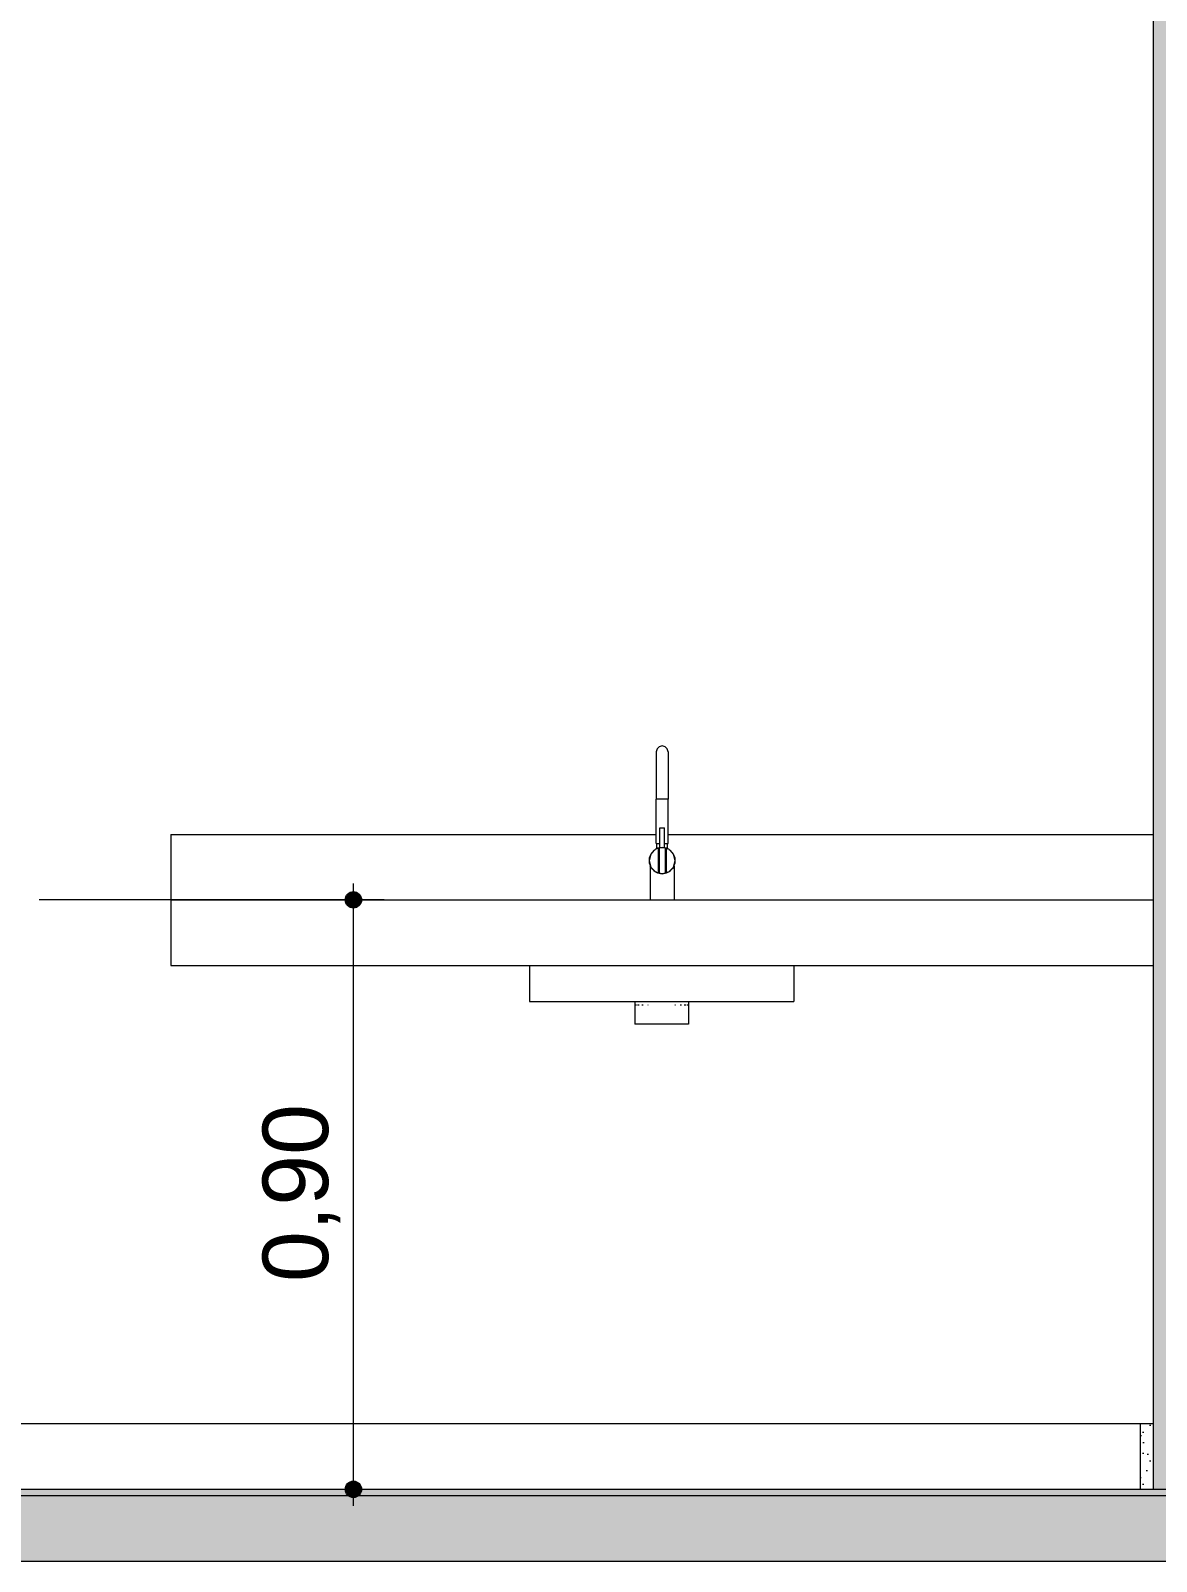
# Model space of a CAD drawing. Header units: metres. Extents: x -77 to 97, y 0 to 6.
# Drawn here: x -58.428 to -56.709, y -0.11 to 2.227 of the extents above; entities that cross this region are included whole.
import ezdxf

# ---------------------------------------------------------------- set-up
doc = ezdxf.new("R2010")
doc.units = ezdxf.units.M
doc.header["$MEASUREMENT"] = 0
doc.layers.add('COTAS CORTE', color=7, linetype='Continuous')
doc.layers.add('PAREDE CONSTRUIR', color=7, linetype='Continuous')
for name, color, linetype, lineweight, true_color in [('COTAS CORTE_Caneta_No__25', 7, 'Continuous', 13, 0x982312), ('LAJES.EST_Caneta_No__254', 7, 'Continuous', 0, 0xd1c9ad), ('LAJES.EST_Caneta_No__97', 7, 'Continuous', 5, 0x6b6b6b), ('LOUCAS-METAIS.ARQ_Caneta_No__13', 7, 'Continuous', 0, 0xaaaaaa), ('PISO - Rodapé_Caneta_No__97', 7, 'Continuous', 5, 0x6b6b6b)]:
    doc.layers.add(name, color=color, linetype=linetype, lineweight=lineweight, true_color=true_color)
for name, color, linetype, lineweight in [('LAJES.EST_Caneta_No__4', 7, 'Continuous', 20), ('LAJES.EST_Caneta_No__7', 7, 'Continuous', 13), ('PAREDE CONSTRUIR_Caneta_No__241', 7, 'Continuous', 13), ('PISO - Rodapé_Caneta_No__11', 7, 'Continuous', 5)]:
    doc.layers.add(name, color=color, linetype=linetype, lineweight=lineweight)
doc.styles.add('ESTILO_GERADO_1', font='arial.ttf')
doc.dimstyles.new('ESTILO_GERADO__2', dxfattribs={"dimtxt": 0.1, "dimasz": 0.0475, "dimexe": 0.18, "dimexo": 8.048056, "dimgap": 0, "dimtad": 1, "dimzin": 0, "dimdsep": 46, "dimtxsty": 'ESTILO_GERADO_1', "dimblk": 'ARROWHEAD_11', "dimblk1": 'ARROWHEAD_11', "dimblk2": 'ARROWHEAD_11', "dimcen": 0.09, "dimclrd": 256, "dimclre": 256, "dimclrt": 256, "dimadec": 0, "dimazin": 0, "dimtfac": 1, "dimtdec": 4, "dimtmove": 0, "dimatfit": 3, "dimfxl": 0, "dimtolj": 1, "dimtzin": 0, "dimarcsym": 0})
doc.dimstyles.new('ESTILO_GERADO__7', dxfattribs={"dimtxt": 0.1, "dimasz": 0.0475, "dimexe": 0.18, "dimexo": 0.479633, "dimgap": 0, "dimtad": 1, "dimzin": 0, "dimdsep": 46, "dimtxsty": 'ESTILO_GERADO_1', "dimblk": 'ARROWHEAD_11', "dimblk1": 'ARROWHEAD_11', "dimblk2": 'ARROWHEAD_11', "dimcen": 0.09, "dimclrd": 256, "dimclre": 256, "dimclrt": 256, "dimadec": 0, "dimazin": 0, "dimtfac": 1, "dimtdec": 4, "dimtmove": 0, "dimatfit": 3, "dimfxl": 0, "dimtolj": 1, "dimtzin": 0, "dimarcsym": 0})

# ---------------------------------------------------------------- blocks, each defined once
blk = doc.blocks.new('*D10')
at = {"layer": 'COTAS CORTE_Caneta_No__25', "linetype": 'Continuous', "lineweight": 13, "true_color": 0x982312}
for points in [[(-66.6785, 3.55), (-66.6775, 3.5452), (-66.6748, 3.5412), (-66.6708, 3.5385), (-66.666, 3.5375), (-66.6612, 3.5385), (-66.6572, 3.5412), (-66.6544, 3.5452), (-66.6535, 3.55), (-66.6544, 3.5548), (-66.6572, 3.5588), (-66.6612, 3.5615), (-66.666, 3.5625), (-66.6708, 3.5615), (-66.6748, 3.5588), (-66.6775, 3.5548)], [(-66.6785, 0), (-66.6775, -0.0048), (-66.6748, -0.0088), (-66.6708, -0.0115), (-66.666, -0.0125), (-66.6612, -0.0115), (-66.6572, -0.0088), (-66.6544, -0.0048), (-66.6535, 0), (-66.6544, 0.0048), (-66.6572, 0.0088), (-66.6612, 0.0115), (-66.666, 0.0125), (-66.6708, 0.0115), (-66.6748, 0.0088), (-66.6775, 0.0048)]]:
    blk.add_hatch(color=24, dxfattribs=at).paths.add_polyline_path(points)
at = {"layer": 'COTAS CORTE_Caneta_No__25', "color": 24, "linetype": 'Continuous', "lineweight": 13, "true_color": 0x982312}
for p, q in [((-66.666, 0.0125), (-66.666, 3.5375)), ((-66.6785, 0), (-66.7129, 0)), ((-58.6179, 0), (-66.6535, 0))]:
    blk.add_line(p, q, dxfattribs=at)
for centre in [(-66.666, 3.55), (-66.666, 0)]:
    blk.add_circle(centre, 0.0125, dxfattribs=at)
at = {"layer": 'COTAS CORTE_Caneta_No__25', "color": 24, "lineweight": 13, "true_color": 0x982312, "char_height": 0.1, "attachment_point": 7, "rotation": 90, "style": 'ESTILO_GERADO_1'}
for s, insert in [('\\A1;{\\pql;\\fArial|b0|i0|c0|p0;\\W1.000000;0,15}', (-66.686, 3.2706)), ('\\A1;{\\pql;\\fArial|b0|i0|c0|p0;\\W1.000000;3,55}', (-66.686, 1.5081))]:
    blk.add_mtext(s, dxfattribs=dict(at, insert=insert))
blk = doc.blocks.new('ARROWHEAD_11')
at = {"color": 0, "linetype": 'Continuous', "lineweight": 0}
blk.add_line((0, 0), (-1, 0), dxfattribs=at)
at = {"color": 0, "linetype": 'Continuous', "lineweight": 0, "const_width": 0.25, "flags": 128}
blk.add_lwpolyline([(-0.125, 0, 1), (0.125, 0, 1)], format="xyb", close=True, dxfattribs=at)
blk = doc.blocks.new('*D27')
at = {"layer": 'COTAS CORTE_Caneta_No__25', "linetype": 'Continuous', "lineweight": 13, "true_color": 0x982312}
for points in [[(-57.948, 0.9), (-57.9471, 0.8952), (-57.9444, 0.8912), (-57.9403, 0.8885), (-57.9355, 0.8875), (-57.9308, 0.8885), (-57.9267, 0.8912), (-57.924, 0.8952), (-57.923, 0.9), (-57.924, 0.9048), (-57.9267, 0.9088), (-57.9308, 0.9115), (-57.9355, 0.9125), (-57.9403, 0.9115), (-57.9444, 0.9088), (-57.9471, 0.9048)], [(-57.948, 0), (-57.9471, -0.0048), (-57.9444, -0.0088), (-57.9403, -0.0115), (-57.9355, -0.0125), (-57.9308, -0.0115), (-57.9267, -0.0088), (-57.924, -0.0048), (-57.923, 0), (-57.924, 0.0048), (-57.9267, 0.0088), (-57.9308, 0.0115), (-57.9355, 0.0125), (-57.9403, 0.0115), (-57.9444, 0.0088), (-57.9471, 0.0048)]]:
    blk.add_hatch(color=24, dxfattribs=at).paths.add_polyline_path(points)
at = {"layer": 'COTAS CORTE_Caneta_No__25', "color": 24, "linetype": 'Continuous', "lineweight": 13, "true_color": 0x982312}
for p, q in [((-57.9355, 0.9125), (-57.9355, 0.925)), ((-57.948, 0.9), (-58.4152, 0.9)), ((-57.8887, 0.9), (-57.923, 0.9)), ((-57.9355, 0.0125), (-57.9355, 0.8875)), ((-57.948, 0), (-57.9824, 0)), ((-57.4559, 0), (-57.923, 0)), ((-57.9355, -0.025), (-57.9355, -0.0125))]:
    blk.add_line(p, q, dxfattribs=at)
for centre in [(-57.9355, 0.9), (-57.9355, 0)]:
    blk.add_circle(centre, 0.0125, dxfattribs=at)
at = {"layer": 'COTAS CORTE_Caneta_No__25', "color": 24, "lineweight": 13, "true_color": 0x982312, "insert": (-57.9555, 0.3165), "char_height": 0.1, "attachment_point": 7, "rotation": 90, "style": 'ESTILO_GERADO_1'}
blk.add_mtext('\\A1;{\\pql;\\fArial|b0|i0|c0|p0;\\W1.000000;0,90}', dxfattribs=at)

msp = doc.modelspace()

# ---------------------------------------------------------------- hatches: boundary and pattern name
at = {"layer": 'LAJES.EST_Caneta_No__254', "linetype": 'Continuous', "lineweight": 0, "true_color": 0xd1c9ad}
h = msp.add_hatch(dxfattribs=at)
h.set_pattern_fill('Haie_OD_0001', color=9, style=0, pattern_type=2)
h.set_pattern_definition([(45, (0, 0.5), (-0.159099, 0.159099), [0, -0.15, 0, -0.225]), (110, (0.5, 0.5), (0.21143084, 0.0769545), [0, -0.11, 0, -0.19])])
h.paths.add_polyline_path([(-66.514, 0), (-66.514, -0.01), (-50.5957, -0.01), (-50.5957, 0)])
at = {"layer": 'LAJES.EST_Caneta_No__97', "linetype": 'Continuous', "lineweight": 5, "true_color": 0x6b6b6b}
h = msp.add_hatch(dxfattribs=at)
h.set_pattern_fill('AR_CONC_0001', color=251, style=0, pattern_type=2)
h.set_pattern_definition([(50, (0, 0), (-0.546554, 0.0478173), [0.05715, -0.62865]), (355, (0, 0), (-0.1057303, 0.5731705), [0.04572, -0.5029218]), (100.4514, (0.04555, -0.004), (0.4408237, 0.5253533), [0.04857, -0.5342707]), (46.1842, (0, 0.1524), (-0.813237, 0.126127), [0.085725, -0.942975]), (96.6356, (0.0678, 0.1419), (0.712212, 0.742278), [0.072855, -0.801407]), (351.1842, (0, 0.1524), (0.712212, 0.742278), [0.06858, -0.754379]), (21, (0.0762, 0.1143), (-0.4548432, 0.3067956), [0.05715, -0.62865]), (326, (0.0762, 0.1143), (0.185406, 0.552564), [0.04572, -0.50292]), (71.4514, (0.1141, 0.08873), (0.6402493, 0.2457683), [0.04857, -0.53427]), (37.5, (0, 0), (0.0092658, 0.2536651), [0, -0.496824, 0, -0.51054, 0, -0.504825]), (7.5, (0, 0), (0.200459, 0.3005417), [0, -0.291084, 0, -0.485394, 0, -0.192405]), (327.5, (-0.16993, 0), (-0.4067718, 0.01718623), [0, -0.1905, 0, -0.59436, 0, -0.78867]), (317.5, (-0.24613, 0), (0.4443875, 0.0762795), [0, -0.24765, 0, -0.394716, 0, -0.56007])])
h.paths.add_polyline_path([(-66.514, -0.11), (-50.5957, -0.11), (-50.5957, -0.01), (-66.514, -0.01)])
at = {"layer": 'PAREDE CONSTRUIR', "linetype": 'Continuous', "lineweight": 0, "true_color": 0xffffff}
msp.add_hatch(color=7, dxfattribs=at).paths.add_polyline_path([(-56.714, 3.55), (-56.714, 0), (-56.684, 0), (-56.684, 3.55)])
at = {"layer": 'PISO - Rodapé_Caneta_No__97', "linetype": 'Continuous', "lineweight": 5, "true_color": 0x6b6b6b}
h = msp.add_hatch(dxfattribs=at)
h.set_pattern_fill('cut_stone_0001', color=251, style=0, pattern_type=2)
h.set_pattern_definition([(45, (0, 0.05), (-0.015909903, 0.015909903), [0, -0.015, 0, -0.0225]), (110, (0.05, 0.05), (0.021143084, 0.007695453), [0, -0.011, 0, -0.019])])
h.paths.add_polyline_path([(-56.714, 0.1), (-56.734, 0.1), (-56.734, 0), (-56.714, 0)])

# ---------------------------------------------------------------- linework, layer by layer
at = {"layer": 'LAJES.EST_Caneta_No__4', "color": 7, "linetype": 'Continuous', "lineweight": 20}
msp.add_line((-50.5957, -0.11), (-66.514, -0.11), dxfattribs=at)
at = {"layer": 'LAJES.EST_Caneta_No__7', "color": 7, "linetype": 'Continuous', "lineweight": 13}
for p, q in [((-56.734, 0), (-61.349, 0)), ((-50.5957, -0.01), (-66.514, -0.01))]:
    msp.add_line(p, q, dxfattribs=at)
at = {"layer": 'LAJES.EST_Caneta_No__7', "color": 7, "linetype": 'Continuous', "lineweight": 13, "flags": 128}
msp.add_lwpolyline([(-56.494, 0), (-56.514, 0), (-56.544, 0), (-56.684, 0), (-56.714, 0), (-56.734, 0)], dxfattribs=at)
at = {"layer": 'LOUCAS-METAIS.ARQ_Caneta_No__13', "color": 253, "linetype": 'Continuous', "lineweight": 0, "true_color": 0xaaaaaa}
for p, q in [((-57.4717, 1.1306), (-57.473, 1.1262)), ((-57.473, 1.1262), (-57.473, 1.1247)), ((-57.473, 1.1247), (-57.473, 1.1205)), ((-57.4684, 1.1339), (-57.4717, 1.1306)), ((-57.4639, 1.135), (-57.4684, 1.1339)), ((-57.4594, 1.1337), (-57.4639, 1.135)), ((-57.4562, 1.1304), (-57.4594, 1.1337)), ((-57.455, 1.1258), (-57.4562, 1.1304)), ((-57.455, 1.1258), (-57.455, 1.1244)), ((-57.455, 1.1244), (-57.455, 1.1202)), ((-57.473, 1.1205), (-57.473, 1.1138)), ((-57.473, 1.1138), (-57.473, 1.1051)), ((-57.473, 1.1051), (-57.473, 1.0949)), ((-57.455, 1.1202), (-57.455, 1.1136)), ((-57.455, 1.1136), (-57.455, 1.1049)), ((-57.455, 1.1049), (-57.455, 1.0948)), ((-57.473, 1.0949), (-57.473, 1.084)), ((-57.473, 1.084), (-57.473, 1.054)), ((-57.455, 1.0948), (-57.455, 1.084)), ((-57.455, 1.084), (-57.455, 1.054)), ((-57.4717, 1.054), (-57.473, 1.054)), ((-57.473, 0.986), (-57.473, 1.054)), ((-57.4684, 1.054), (-57.4717, 1.054)), ((-57.4639, 1.054), (-57.4684, 1.054)), ((-57.4594, 1.054), (-57.4639, 1.054)), ((-57.4562, 1.054), (-57.4594, 1.054)), ((-57.455, 1.054), (-57.4562, 1.054)), ((-57.455, 0.986), (-57.455, 1.054)), ((-57.4675, 1.01), (-57.4671, 1.01)), ((-57.4675, 0.9797), (-57.4675, 1.01)), ((-57.4671, 1.01), (-57.4658, 1.01)), ((-57.4658, 1.01), (-57.464, 1.01)), ((-57.464, 1.01), (-57.4623, 1.01)), ((-57.4623, 1.01), (-57.461, 1.01)), ((-57.461, 1.01), (-57.4605, 1.01)), ((-57.4605, 0.9797), (-57.4605, 1.01)), ((-58.214, 1), (-58.194, 1)), ((-58.214, 1), (-58.214, 0.9)), ((-58.194, 1), (-57.473, 1)), ((-57.473, 0.986), (-57.4718, 0.986)), ((-57.472, 0.9783), (-57.472, 0.986)), ((-57.4718, 0.986), (-57.4685, 0.986)), ((-57.4685, 0.986), (-57.4675, 0.986)), ((-57.4605, 0.986), (-57.4595, 0.986)), ((-57.4595, 0.986), (-57.4562, 0.986)), ((-57.4562, 0.986), (-57.455, 0.986)), ((-57.456, 0.9783), (-57.456, 0.986)), ((-57.455, 1), (-56.734, 1)), ((-56.734, 1), (-56.714, 1)), ((-57.4814, 0.97), (-57.484, 0.96)), ((-57.484, 0.96), (-57.4814, 0.95)), ((-57.4814, 0.97), (-57.4837, 0.9635)), ((-57.4837, 0.9635), (-57.4837, 0.9611)), ((-57.4837, 0.9589), (-57.4837, 0.9565)), ((-57.474, 0.9773), (-57.4814, 0.97)), ((-57.4769, 0.9753), (-57.4814, 0.97)), ((-57.4749, 0.9765), (-57.4769, 0.9753)), ((-57.47, 0.9784), (-57.474, 0.9773)), ((-57.4709, 0.9788), (-57.4729, 0.9776)), ((-57.472, 0.9783), (-57.471, 0.9788)), ((-57.471, 0.9788), (-57.4709, 0.9788)), ((-57.464, 0.98), (-57.4709, 0.9788)), ((-57.4708, 0.9788), (-57.468, 0.9796)), ((-57.47, 0.9784), (-57.4685, 0.9788)), ((-57.47, 0.9784), (-57.47, 0.9416)), ((-57.464, 0.98), (-57.4685, 0.9788)), ((-57.4685, 0.9788), (-57.4685, 0.9412)), ((-57.468, 0.9796), (-57.464, 0.98)), ((-57.4675, 0.9797), (-57.4671, 0.9798)), ((-57.4671, 0.9798), (-57.4658, 0.9799)), ((-57.4658, 0.9799), (-57.464, 0.98)), ((-57.464, 0.98), (-57.4623, 0.9799)), ((-57.464, 0.98), (-57.46, 0.9796)), ((-57.4572, 0.9788), (-57.464, 0.98)), ((-57.4595, 0.9788), (-57.464, 0.98)), ((-57.4623, 0.9799), (-57.461, 0.9798)), ((-57.461, 0.9798), (-57.4605, 0.9797)), ((-57.46, 0.9796), (-57.4573, 0.9788)), ((-57.4595, 0.9788), (-57.458, 0.9784)), ((-57.4595, 0.9788), (-57.4595, 0.9412)), ((-57.454, 0.9773), (-57.458, 0.9784)), ((-57.458, 0.9784), (-57.458, 0.9416)), ((-57.4572, 0.9788), (-57.4571, 0.9788)), ((-57.4552, 0.9776), (-57.4572, 0.9788)), ((-57.4571, 0.9788), (-57.456, 0.9783)), ((-57.4467, 0.97), (-57.454, 0.9773)), ((-57.4512, 0.9753), (-57.4532, 0.9765)), ((-57.4467, 0.97), (-57.4512, 0.9753)), ((-57.4443, 0.9635), (-57.4467, 0.97)), ((-57.444, 0.96), (-57.4467, 0.97)), ((-57.4467, 0.95), (-57.444, 0.96)), ((-57.4443, 0.9611), (-57.4443, 0.9635)), ((-57.4443, 0.9565), (-57.4443, 0.9589)), ((-57.4837, 0.9565), (-57.4814, 0.95)), ((-57.4816, 0.9506), (-57.4823, 0.9517)), ((-57.4823, 0.9517), (-57.4823, 0.9)), ((-57.4814, 0.95), (-57.4769, 0.9447)), ((-57.4814, 0.95), (-57.474, 0.9427)), ((-57.4801, 0.948), (-57.4809, 0.9495)), ((-57.4779, 0.9459), (-57.4801, 0.948)), ((-57.4769, 0.9447), (-57.4749, 0.9435)), ((-57.4759, 0.9439), (-57.4764, 0.9444)), ((-57.4746, 0.9432), (-57.4759, 0.9439)), ((-57.474, 0.9427), (-57.47, 0.9416)), ((-57.4724, 0.9421), (-57.473, 0.9424)), ((-57.4729, 0.9424), (-57.4709, 0.9412)), ((-57.4709, 0.9412), (-57.464, 0.94)), ((-57.4704, 0.941), (-57.4706, 0.9412)), ((-57.464, 0.94), (-57.4704, 0.941)), ((-57.4685, 0.9412), (-57.47, 0.9416)), ((-57.4685, 0.9412), (-57.464, 0.94)), ((-57.464, 0.94), (-57.4572, 0.9412)), ((-57.464, 0.94), (-57.4595, 0.9412)), ((-57.4577, 0.941), (-57.464, 0.94)), ((-57.458, 0.9416), (-57.4595, 0.9412)), ((-57.458, 0.9416), (-57.454, 0.9427)), ((-57.4574, 0.9412), (-57.4577, 0.941)), ((-57.4572, 0.9412), (-57.4552, 0.9424)), ((-57.4551, 0.9424), (-57.4557, 0.9421)), ((-57.454, 0.9427), (-57.4467, 0.95)), ((-57.4521, 0.9439), (-57.4535, 0.9432)), ((-57.4532, 0.9435), (-57.4512, 0.9447)), ((-57.4517, 0.9444), (-57.4521, 0.9439)), ((-57.4512, 0.9447), (-57.4467, 0.95)), ((-57.448, 0.948), (-57.4502, 0.9459)), ((-57.4472, 0.9495), (-57.448, 0.948)), ((-57.4467, 0.95), (-57.4443, 0.9565)), ((-57.4458, 0.9517), (-57.4465, 0.9506)), ((-57.4458, 0.9517), (-57.4458, 0.9)), ((-58.214, 0.9), (-58.214, 0.8)), ((-58.214, 0.9), (-58.194, 0.9)), ((-58.194, 0.9), (-56.734, 0.9)), ((-56.734, 0.9), (-56.714, 0.9)), ((-58.214, 0.8), (-58.194, 0.8)), ((-58.194, 0.8), (-56.734, 0.8)), ((-57.6668, 0.8), (-57.6668, 0.745)), ((-57.2628, 0.8), (-57.2628, 0.745)), ((-56.734, 0.8), (-56.714, 0.8)), ((-57.6668, 0.745), (-57.6661, 0.745)), ((-57.6661, 0.745), (-57.6643, 0.745)), ((-57.6643, 0.745), (-57.6614, 0.745)), ((-57.6614, 0.745), (-57.6573, 0.745)), ((-57.6573, 0.745), (-57.6523, 0.745)), ((-57.6523, 0.745), (-57.6463, 0.745)), ((-57.6463, 0.745), (-57.6395, 0.745)), ((-57.6395, 0.745), (-57.6319, 0.745)), ((-57.6319, 0.745), (-57.6238, 0.745)), ((-57.6238, 0.745), (-57.6152, 0.745)), ((-57.6152, 0.745), (-57.6063, 0.745)), ((-57.6063, 0.745), (-57.5951, 0.745)), ((-57.5951, 0.745), (-57.3345, 0.745)), ((-57.5062, 0.74), (-57.5047, 0.74)), ((-57.5062, 0.74), (-57.5058, 0.7397)), ((-57.5058, 0.745), (-57.5058, 0.74)), ((-57.5058, 0.7397), (-57.5058, 0.71)), ((-57.5047, 0.74), (-57.5032, 0.74)), ((-57.5018, 0.74), (-57.5006, 0.74)), ((-57.5006, 0.74), (-57.4991, 0.74)), ((-57.4949, 0.74), (-57.494, 0.74)), ((-57.494, 0.74), (-57.4932, 0.74)), ((-57.4858, 0.74), (-57.4855, 0.74)), ((-57.4855, 0.74), (-57.4852, 0.74)), ((-57.4444, 0.74), (-57.4441, 0.74)), ((-57.4441, 0.74), (-57.4438, 0.74)), ((-57.4365, 0.74), (-57.4355, 0.74)), ((-57.4355, 0.74), (-57.4346, 0.74)), ((-57.4304, 0.74), (-57.429, 0.74)), ((-57.429, 0.74), (-57.4278, 0.74)), ((-57.4264, 0.74), (-57.4248, 0.74)), ((-57.4248, 0.74), (-57.4234, 0.74)), ((-57.4238, 0.745), (-57.4238, 0.74)), ((-57.4238, 0.7397), (-57.4234, 0.74)), ((-57.4238, 0.7397), (-57.4238, 0.71)), ((-57.3345, 0.745), (-57.3233, 0.745)), ((-57.3233, 0.745), (-57.3144, 0.745)), ((-57.3144, 0.745), (-57.3058, 0.745)), ((-57.3058, 0.745), (-57.2976, 0.745)), ((-57.2976, 0.745), (-57.2901, 0.745)), ((-57.2901, 0.745), (-57.2833, 0.745)), ((-57.2833, 0.745), (-57.2773, 0.745)), ((-57.2773, 0.745), (-57.2722, 0.745)), ((-57.2722, 0.745), (-57.2682, 0.745)), ((-57.2682, 0.745), (-57.2653, 0.745)), ((-57.2653, 0.745), (-57.2635, 0.745)), ((-57.2635, 0.745), (-57.2628, 0.745)), ((-57.5057, 0.71), (-57.5058, 0.71)), ((-57.5055, 0.71), (-57.5057, 0.71)), ((-57.5051, 0.71), (-57.5055, 0.71)), ((-57.5045, 0.71), (-57.5051, 0.71)), ((-57.5038, 0.71), (-57.5045, 0.71)), ((-57.5029, 0.71), (-57.5038, 0.71)), ((-57.5019, 0.71), (-57.5029, 0.71)), ((-57.5007, 0.71), (-57.5019, 0.71)), ((-57.4994, 0.71), (-57.5007, 0.71)), ((-57.498, 0.71), (-57.4994, 0.71)), ((-57.4964, 0.71), (-57.498, 0.71)), ((-57.4947, 0.71), (-57.4964, 0.71)), ((-57.4928, 0.71), (-57.4947, 0.71)), ((-57.4909, 0.71), (-57.4928, 0.71)), ((-57.4889, 0.71), (-57.4909, 0.71)), ((-57.4868, 0.71), (-57.4889, 0.71)), ((-57.4845, 0.71), (-57.4868, 0.71)), ((-57.4822, 0.71), (-57.4845, 0.71)), ((-57.4799, 0.71), (-57.4822, 0.71)), ((-57.4775, 0.71), (-57.4799, 0.71)), ((-57.475, 0.71), (-57.4775, 0.71)), ((-57.4725, 0.71), (-57.475, 0.71)), ((-57.4699, 0.71), (-57.4725, 0.71)), ((-57.4674, 0.71), (-57.4699, 0.71)), ((-57.4648, 0.71), (-57.4674, 0.71)), ((-57.4622, 0.71), (-57.4648, 0.71)), ((-57.4596, 0.71), (-57.4622, 0.71)), ((-57.4571, 0.71), (-57.4596, 0.71)), ((-57.4546, 0.71), (-57.4571, 0.71)), ((-57.4521, 0.71), (-57.4546, 0.71)), ((-57.4497, 0.71), (-57.4521, 0.71)), ((-57.4473, 0.71), (-57.4497, 0.71)), ((-57.445, 0.71), (-57.4473, 0.71)), ((-57.4428, 0.71), (-57.445, 0.71)), ((-57.4407, 0.71), (-57.4428, 0.71)), ((-57.4387, 0.71), (-57.4407, 0.71)), ((-57.4367, 0.71), (-57.4387, 0.71)), ((-57.4349, 0.71), (-57.4367, 0.71)), ((-57.4332, 0.71), (-57.4349, 0.71)), ((-57.4316, 0.71), (-57.4332, 0.71)), ((-57.4302, 0.71), (-57.4316, 0.71)), ((-57.4289, 0.71), (-57.4302, 0.71)), ((-57.4277, 0.71), (-57.4289, 0.71)), ((-57.4267, 0.71), (-57.4277, 0.71)), ((-57.4258, 0.71), (-57.4267, 0.71)), ((-57.4251, 0.71), (-57.4258, 0.71)), ((-57.4245, 0.71), (-57.4251, 0.71)), ((-57.4241, 0.71), (-57.4245, 0.71)), ((-57.4239, 0.71), (-57.4241, 0.71)), ((-57.4238, 0.71), (-57.4239, 0.71))]:
    msp.add_line(p, q, dxfattribs=at)
at = {"layer": 'PAREDE CONSTRUIR_Caneta_No__241', "color": 7, "linetype": 'Continuous', "lineweight": 13}
for p, q in [((-56.714, 3.15), (-56.714, 0.1)), ((-56.714, 0.1), (-56.714, 0))]:
    msp.add_line(p, q, dxfattribs=at)
at = {"layer": 'PISO - Rodapé_Caneta_No__11', "color": 7, "linetype": 'Continuous', "lineweight": 5}
for p, q in [((-56.734, 0.1), (-60.2614, 0.1)), ((-56.734, 0.1), (-56.734, 0)), ((-56.714, 0.1), (-56.734, 0.1))]:
    msp.add_line(p, q, dxfattribs=at)

# ---------------------------------------------------------------- dimensions: what is measured, and where the dimension line sits
at = {"layer": 'COTAS CORTE', "color": 24, "linetype": 'Continuous', "lineweight": 13, "true_color": 0x982312}
for base, p1, p2, dimstyle, picture, middle in [((-66.666, 3.55), (-58.5549, 0), (-55.264, 3.55), 'ESTILO_GERADO__2', '*D10', (-66.736, 1.6375)), ((-57.9355, 0.9), (-56.734, 0), (-58.194, 0.9), 'ESTILO_GERADO__7', '*D27', (-58.0055, 0.446))]:
    dim = msp.add_linear_dim(base=base, p1=p1, p2=p2, angle=90, dimstyle=dimstyle, dxfattribs=at)
    dim.commit()
    dim.dimension.update_dxf_attribs({"geometry": picture, "text_midpoint": middle, "dimtype": 160, "text_rotation": 90})

doc.saveas('drawing.dxf')
